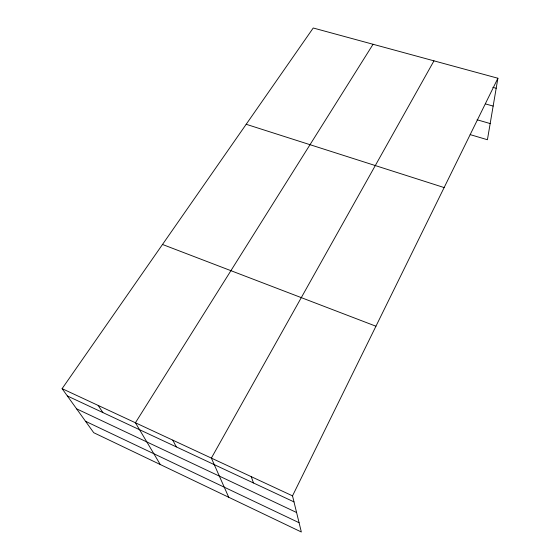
<?xml version="1.0" encoding="UTF-8"?>
<svg xmlns="http://www.w3.org/2000/svg" width="560" height="560" viewBox="0 0 560 560"><rect width="100%" height="100%" fill="white"/><g stroke="black" fill="none" stroke-linecap="round" stroke-linejoin="round"><path stroke-width="0.84" d="M497.896 78.239L292.516 495.859L301.343 532L93.73 432.698L62.104 388.654L313.229 28L497.896 78.239L487.417 139.734L470.169 134.617M433.972 60.851L211.372 458.101L228.725 497.266M373.065 44.275L135.422 422.765L160.265 464.52M492.828 87.325L496.188 88.256M485.59 103.943L493.15 106.085M477.071 119.763L490.175 123.564M246.183 124.285L444.129 187.565M162.498 244.468L375.942 326.221M62.104 388.654L292.516 495.859M67.354 395.955L293.993 501.907M76.594 408.828L296.583 512.512M85.547 421.295L299.075 522.718M98.168 405.433L102.879 412.566M172.781 440.146L176.316 446.894M251.265 476.665L253.47 482.958"/></g></svg>
